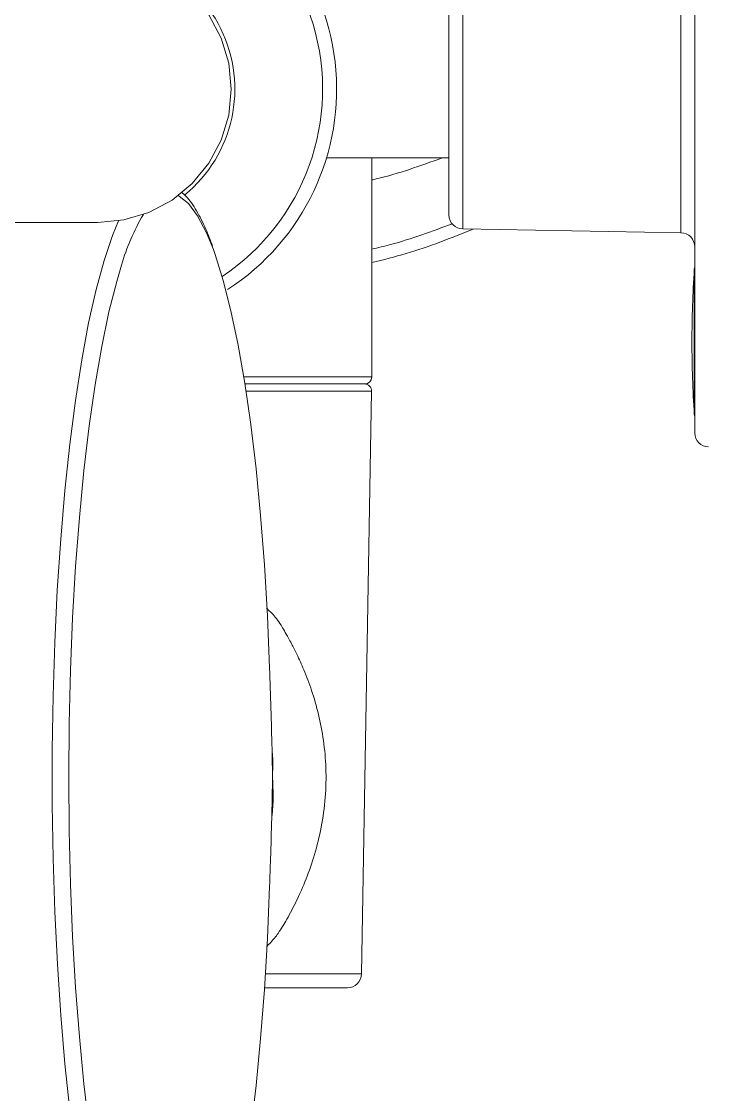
# Model space of a CAD drawing. Extents: x 1944 to 4044, y -46 to 2924.
# Drawn here: x 3637.1 to 3686, y 2225.8 to 2302.2 of the extents above; entities that cross this region are included whole.
import ezdxf

# ---------------------------------------------------------------- set-up
doc = ezdxf.new("R2010")
doc.units = 0
doc.header["$LTSCALE"] = 23.1
doc.layers.get('0').update_dxf_attribs({"linetype": 'CONTINUOUS'})

# ---------------------------------------------------------------- blocks, each defined once
blk = doc.blocks.new('A$C1841107C')
at = {"color": 7, "linetype": 'Continuous', "lineweight": 15}
for p, q in [((409.486, 508.146), (360.513, 508.146)), ((403.05, 508.114), (408.14, 508.114)), ((394.961, 491.629), (395.233, 507.163)), ((393.962, 490.646), (376.038, 490.646)), ((389.9, 481.924), (389.9, 490.646)), ((405.5, 485.146), (389.9, 485.146)), ((406, 484.646), (406, 476.117)), ((448.017, 484.413), (406.508, 485.137)), ((449, 483.413), (449, 477.515)), ((394.5, 417.391), (394.5, 465.646))]:
    blk.add_line(p, q, dxfattribs=at)
at = {"color": 8, "linetype": 'Continuous', "lineweight": 15}
for p, q in [((408.173, 508.115), (397.827, 508.115)), ((385, 507.163), (374.767, 507.163)), ((395.233, 507.163), (385, 507.163)), ((375.038, 491.629), (394.961, 491.629)), ((405.5, 476.036), (405.5, 485.146)), ((406.508, 485.137), (406.508, 476.196)), ((448.017, 477.578), (448.017, 484.413))]:
    blk.add_line(p, q, dxfattribs=at)
at = {"color": 7, "linetype": 'Continuous', "lineweight": 15, "flags": 128}
for points in [[(397.682, 508.146), (397.735, 508.129), (397.827, 508.115)], [(408.173, 508.115), (408.265, 508.129), (408.317, 508.146)], [(426.239, 477.874), (422.511, 477.72), (418.88, 477.507), (415.378, 477.236), (412.034, 476.91), (408.878, 476.533), (405.935, 476.106), (403.231, 475.634), (400.79, 475.121), (398.631, 474.571), (396.773, 473.989), (396.432, 473.867)], [(471.947, 473.723), (471.227, 473.989), (469.369, 474.571), (467.21, 475.121), (464.768, 475.634), (462.064, 476.106), (459.122, 476.533), (455.965, 476.91), (452.622, 477.236), (449.12, 477.507), (445.489, 477.72), (441.76, 477.874)], [(394.5, 465.646), (394.317, 467.499), (393.777, 469.281), (392.899, 470.924), (391.717, 472.363), (390.278, 473.545), (388.635, 474.423), (386.853, 474.963), (385, 475.146), (383.146, 474.963), (381.364, 474.423), (379.722, 473.545), (378.282, 472.363), (377.101, 470.924), (376.223, 469.281), (375.682, 467.499), (375.5, 465.646), (375.5, 465.646)], [(397.544, 467.329), (398.703, 466.983), (400.872, 466.435), (403.324, 465.923), (406.036, 465.453), (408.987, 465.028), (412.151, 464.652), (415.501, 464.328), (419.008, 464.06), (422.643, 463.848), (426.374, 463.696), (430.171, 463.604), (434, 463.574), (437.829, 463.604), (441.625, 463.696), (445.357, 463.848), (448.992, 464.06), (452.499, 464.328), (455.849, 464.652), (459.012, 465.028)]]:
    blk.add_lwpolyline(points, dxfattribs=at)
at = {"color": 8, "linetype": 'Continuous', "lineweight": 15, "flags": 128}
for points in [[(396.432, 473.867), (395.232, 473.38), (394.021, 472.748), (393.15, 472.1), (392.627, 471.44), (392.588, 471.361)], [(457.724, 463.643), (454.418, 463.293), (450.943, 462.997), (447.326, 462.757), (443.599, 462.575), (439.792, 462.453), (435.937, 462.392), (432.065, 462.392), (428.21, 462.453), (424.403, 462.575), (420.676, 462.756), (417.059, 462.996), (413.584, 463.292), (410.278, 463.642), (407.169, 464.043), (404.284, 464.491), (401.646, 464.983), (399.277, 465.515), (397.196, 466.082), (395.422, 466.679), (394.387, 467.106)]]:
    blk.add_lwpolyline(points, dxfattribs=at)
at = {"color": 7, "linetype": 'Continuous', "lineweight": 15}
for centre, radius, start, end in [((409.486, 509.146), 1, 270, 359), ((396.232, 507.146), 1, 90, 179), ((403, 587.36), 79.414, 266.26498, 270), ((403, 587.36), 79.414, 270, 273.73502), ((393.962, 491.646), 1, 270, 359), ((405.5, 484.646), 0.5, 0, 90), ((406.5, 484.637), 0.5, 89, 180), ((448, 483.413), 1, 0, 89), ((385, 465.646), 17, 32.88847, 160.25008), ((433.668, 479.354), 1.312, 283.65287, 283.88159), ((434.278, 479.135), 1.086, 256.09785, 256.37434), ((385, 465.646), 9.75, 39.35574, 193.00282)]:
    blk.add_arc(centre, radius, start, end, dxfattribs=at)
at = {"color": 8, "linetype": 'Continuous', "lineweight": 15}
for centre, radius, start, end in [((385, 465.646), 16, 33.54249, 180), ((401.873, 482.368), 15.651, 239.50589, 253.94014)]:
    blk.add_arc(centre, radius, start, end, dxfattribs=at)
for points, knots in [([(403.242, 508.146), (403.222, 508.14), (403.169, 508.123), (403.06, 508.119), (402.966, 508.119), (402.875, 508.122), (402.82, 508.129), (402.77, 508.138), (402.761, 508.143), (402.756, 508.146)], [0, 0, 0, 0, 0.146014, 0.393126, 0.621209, 0.665425, 0.91708, 0.957575, 1, 1, 1, 1]), ([(394.585, 490.885), (395.127, 489.436), (395.83, 487.558), (396.293, 485.594), (396.399, 485.146)], [0, 0, 0, 0, 0.772041, 1, 1, 1, 1]), ([(391.47, 485.146), (391.446, 485.25), (391.053, 486.97), (390.458, 488.617), (389.9, 490.165)], [0, 0, 0, 0, 0.060522, 1, 1, 1, 1]), ([(432.029, 478.044), (432.239, 478.065), (432.791, 478.12), (433.418, 478.096), (433.857, 478.085), (433.962, 478.081), (433.983, 478.081)], [0, 0, 0, 0, 0.319896, 0.837582, 0.96749, 1, 1, 1, 1]), ([(434.017, 478.081), (434.914, 478.118), (435.876, 478.158), (436.843, 478.03), (436.908, 478.022)], [0, 0, 0, 0, 0.93245, 1, 1, 1, 1])]:
    blk.add_open_spline(points, degree=3, knots=knots, dxfattribs=at)
at = {"color": 7, "linetype": 'Continuous', "lineweight": 15}
for points, knots in [([(397.356, 485.146), (397.153, 485.968), (396.546, 488.43), (395.603, 490.788), (394.974, 492.358)], [0, 0, 0, 0, 0.333915, 1, 1, 1, 1]), ([(446.055, 477.66), (445.961, 477.757), (445.679, 478.049), (445.041, 478.569), (444.036, 479.151), (442.854, 479.782), (441.321, 480.468), (439.563, 481.088), (437.595, 481.58), (435.498, 481.871), (433.39, 481.919), (431.372, 481.738), (429.488, 481.371), (427.822, 480.884), (426.44, 480.36), (425.331, 479.86), (424.553, 479.465), (423.775, 479.042), (423.034, 478.613), (422.368, 478.107), (422.087, 477.788), (421.975, 477.662)], [0, 0, 0, 0, 0.017881, 0.053567, 0.104302, 0.167765, 0.22957, 0.288525, 0.34614, 0.403822, 0.45845, 0.510763, 0.563118, 0.617591, 0.670307, 0.712136, 0.742948, 0.764281, 0.833886, 0.933929, 1, 1, 1, 1]), ([(433.978, 478.079), (433.973, 478.079), (433.892, 478.078), (433.23, 478.068), (430.648, 478.02), (428.156, 477.937), (426.239, 477.874)], [0, 0, 0, 0, 0.001661, 0.031384, 0.254781, 1, 1, 1, 1]), ([(433.978, 478.079), (433.975, 478.079), (433.962, 478.079), (433.906, 478.079), (433.685, 478.076), (433.164, 478.07), (432.688, 478.059), (432.38, 478.051)], [0, 0, 0, 0, 0.004946, 0.024729, 0.103863, 0.420404, 1, 1, 1, 1]), ([(434.022, 478.079), (434.015, 478.079), (434, 478.079), (433.985, 478.079), (433.978, 478.079)], [0, 0, 0, 0, 0.474338, 1, 1, 1, 1]), ([(433.983, 478.081), (433.987, 478.08), (433.993, 478.08), (434.005, 478.08), (434.011, 478.08), (434.017, 478.081)], [0, 0, 0, 0, 0.407659, 0.52628, 1, 1, 1, 1]), ([(441.76, 477.874), (441.107, 477.896), (439.491, 477.95), (437.035, 478.023), (435.109, 478.063), (434.136, 478.078), (434.026, 478.079), (434.022, 478.079)], [0, 0, 0, 0, 0.252634, 0.625427, 0.957849, 0.99834, 1, 1, 1, 1]), ([(435.628, 478.054), (435.583, 478.055), (435.295, 478.062), (434.76, 478.07), (434.269, 478.076), (434.022, 478.079)], [0, 0, 0, 0, 0.083949, 0.539764, 1, 1, 1, 1]), ([(396.185, 473.811), (395.77, 473.656), (394.807, 473.295), (393.637, 472.67), (392.776, 472.109), (392.439, 471.702), (392.348, 471.592)], [0, 0, 0, 0, 0.240451, 0.556879, 0.87963, 1, 1, 1, 1])]:
    blk.add_open_spline(points, degree=3, knots=knots, dxfattribs=at)

msp = doc.modelspace()

# ---------------------------------------------------------------- block references
at = {"lineweight": 15, "rotation": 270}
msp.add_blockref('A$C1841107C', (3176.872, 2682.406), dxfattribs=at)

doc.saveas('drawing.dxf')
